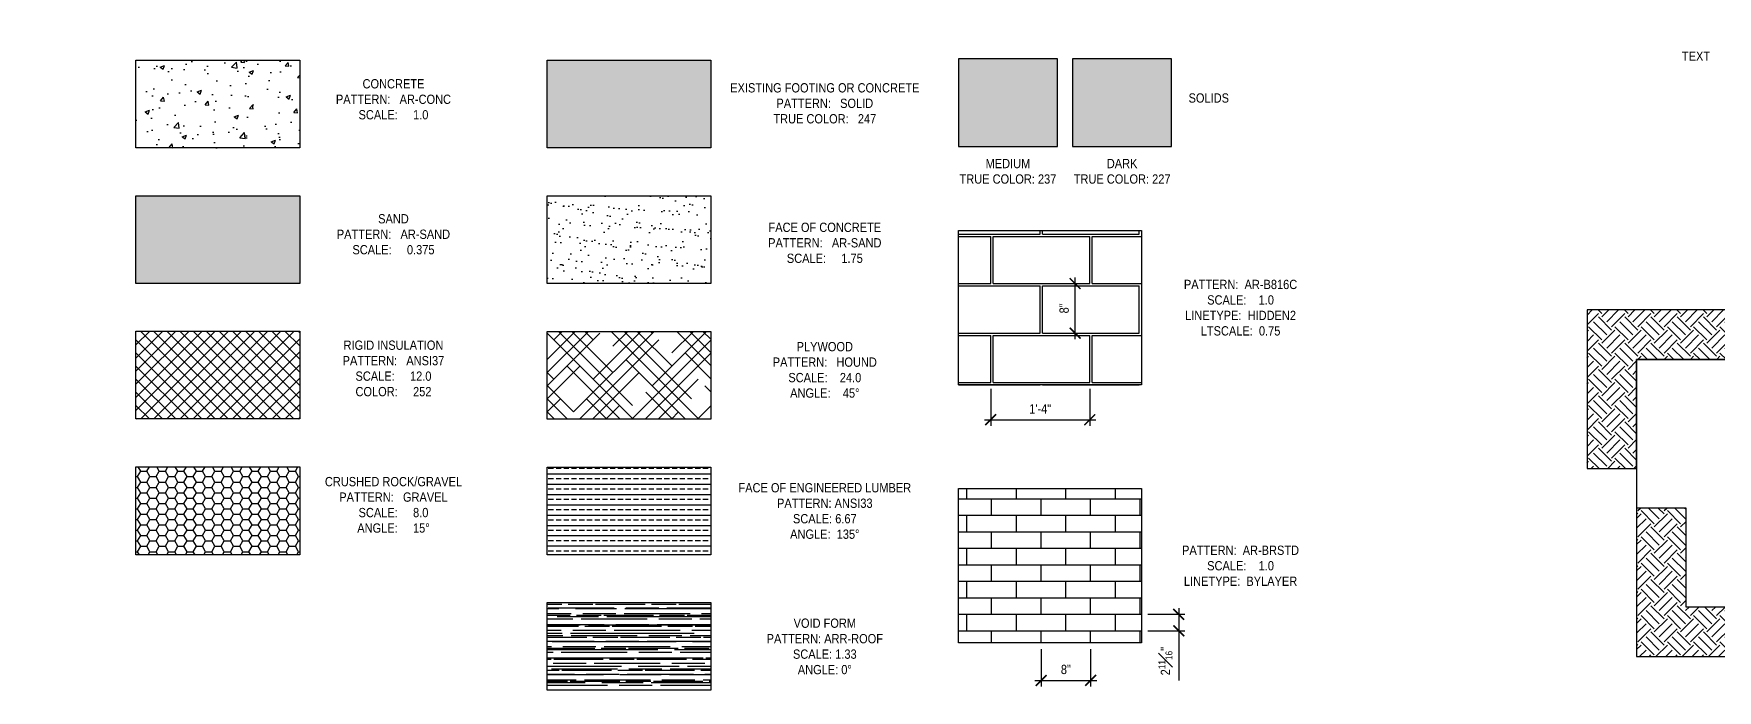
# Model space of a CAD drawing. Header units: inches. Extents: x -2661 to 42767, y -1222 to 9099.
# Drawn here: x 10214.8 to 10486.9, y 1372.1 to 1478.2 of the extents above; entities that cross this region are included whole.
import ezdxf
from ezdxf import colors
from ezdxf.entities.mleader import LeaderData, LeaderLine
from ezdxf.math import Vec2, Vec3

# ---------------------------------------------------------------- set-up
doc = ezdxf.new("R2010")
doc.units = ezdxf.units.IN
doc.header["$LTSCALE"] = 12
doc.header["$MEASUREMENT"] = 0
doc.header["$PDMODE"] = 3
doc.linetypes.add('HIDDEN2', pattern=[0.1875, 0.125, -0.0625])
doc.layers.get('0').update_dxf_attribs({"linetype": 'CONTINUOUS'})
doc.layers.get('DefPoints').update_dxf_attribs({"color": 251, "linetype": 'CONTINUOUS'})
for name, color, linetype in [('S-ANNO-DIMS', 2, 'CONTINUOUS'), ('S-ANNO-NOTE', 4, 'CONTINUOUS'), ('S-ANNO-NOTE-EXIST', 251, 'CONTINUOUS'), ('S-FNDN-WALL', 4, 'CONTINUOUS')]:
    doc.layers.add(name, color=color, linetype=linetype)
doc.layers.add('S-ANNO-NONPLOT', color=253, linetype='CONTINUOUS', plot=False, transparency=0.5)
for name, color, linetype, true_color, transparency in [('S-HATCH-SOIL', 7, 'CONTINUOUS', 0x8f8f8f, 0.8), ('S-POCHE-227', 7, 'CONTINUOUS', 0xe3e3e3, 0.8), ('S-POCHE-237', 7, 'CONTINUOUS', 0xededed, 0.8), ('S-POCHE-247', 7, 'CONTINUOUS', 0xf7f7f7, 0.8)]:
    doc.layers.add(name, color=color, linetype=linetype, true_color=true_color, transparency=transparency)
doc.layers.add('S-HATCH1', color=1, linetype='CONTINUOUS', transparency=0.5)
doc.layers.add('S-HATCH2', color=2, linetype='CONTINUOUS', transparency=0.5)
doc.styles.add('Arial', font='arial.ttf', dxfattribs={"width": 0.85})
doc.dimstyles.new('DIM-16_Se', dxfattribs={"dimscale": 16, "dimtxt": 0.09375, "dimasz": 0.109375, "dimexe": 0.0625, "dimexo": 0.0625, "dimgap": 0.0625, "dimtad": 1, "dimdec": 4, "dimzin": 11, "dimdsep": 46, "dimlunit": 4, "dimtxsty": 'Arial', "dimblk": 'ARCHTICK', "dimcen": 0.125, "dimdle": 0.0625, "dimclrd": 256, "dimclre": 256, "dimclrt": 4, "dimadec": 0, "dimazin": 0, "dimtfac": 0.75, "dimtdec": 4, "dimtmove": 0, "dimatfit": 3, "dimfxl": 1, "dimfrac": 1, "dimtolj": 1, "dimtzin": 0, "dimarcsym": 0})
pattern_1 = [(45, (5344.683, -614.145), (3e-16, 4.2426407), [3, -3]), (45, (5343.8874, -613.3495), (3e-16, 4.2426407), [3, -3]), (45, (5343.092, -612.554), (3e-16, 4.2426407), [3, -3]), (135, (5343.092, -612.0237), (-4.2426407, 9e-16), [3, -3]), (135, (5343.8874, -611.2282), (-4.2426407, 9e-16), [3, -3]), (135, (5344.683, -610.4327), (-4.2426407, 9e-16), [3, -3])]

# ---------------------------------------------------------------- blocks, each defined once
blk = doc.blocks.new('ARROW-LOOP')
at = {"color": 0}
blk.add_lwpolyline([(-1.81, 0), (0.54, 0, 1.317177), (-0.46, -0.28)], format="xyb", dxfattribs=at)
blk = doc.blocks.new('_ARCHTICK')
at = {"color": 0, "linetype": 'ByBlock', "const_width": 0.15}
blk.add_lwpolyline([(-0.5, -0.5), (0.5, 0.5)], dxfattribs=at)
blk = doc.blocks.new('*D723')
at = {"layer": 'DefPoints', "color": 0, "transparency": 16777216}
for p in [(10377.61, 1379.72), (10385.61, 1379.72), (10385.61, 1373.67)]:
    blk.add_point(p, dxfattribs=at)
at = {"layer": 'S-ANNO-DIMS', "lineweight": -2, "transparency": 16777216}
for p, q in [((10377.61, 1378.72), (10377.61, 1372.67)), ((10385.61, 1378.72), (10385.61, 1372.67)), ((10376.61, 1373.67), (10386.61, 1373.67))]:
    blk.add_line(p, q, dxfattribs=at)
at = {"layer": 'S-ANNO-DIMS', "lineweight": -2, "transparency": 16777216, "xscale": 1.75, "yscale": 1.75, "zscale": 1.75, "rotation": 180}
blk.add_blockref('_ARCHTICK', (10377.61, 1373.67), dxfattribs=at)
at = {"layer": 'S-ANNO-DIMS', "lineweight": -2, "transparency": 16777216, "xscale": 1.75, "yscale": 1.75, "zscale": 1.75}
blk.add_blockref('_ARCHTICK', (10385.61, 1373.67), dxfattribs=at)
at = {"layer": 'S-ANNO-DIMS', "color": 4, "transparency": 16777216, "insert": (10381.61, 1375.43), "char_height": 1.5, "attachment_point": 5, "style": 'Arial'}
blk.add_mtext('\\A1;8"', dxfattribs=at)
blk = doc.blocks.new('*D724')
at = {"layer": 'DefPoints', "color": 0, "transparency": 16777216}
for p in [(10393.84, 1384.35), (10393.84, 1381.68), (10399.84, 1381.68)]:
    blk.add_point(p, dxfattribs=at)
at = {"layer": 'S-ANNO-DIMS', "lineweight": -2, "transparency": 16777216}
for p, q in [((10399.84, 1385.35), (10399.84, 1381.68)), ((10394.84, 1384.35), (10400.84, 1384.35)), ((10394.84, 1381.68), (10400.84, 1381.68)), ((10399.84, 1381.68), (10399.84, 1373.63))]:
    blk.add_line(p, q, dxfattribs=at)
at = {"layer": 'S-ANNO-DIMS', "lineweight": -2, "transparency": 16777216, "xscale": 1.75, "yscale": 1.75, "zscale": 1.75}
for p, rotation in [((10399.84, 1384.35), 90), ((10399.84, 1381.68), 270)]:
    blk.add_blockref('_ARCHTICK', p, dxfattribs=dict(at, rotation=rotation))
at = {"layer": 'S-ANNO-DIMS', "color": 4, "transparency": 16777216, "insert": (10397.7, 1376.78), "char_height": 1.5, "attachment_point": 5, "rotation": 90, "style": 'Arial'}
blk.add_mtext('\\A1;2{\\H0.75x;\\S11#16;}"', dxfattribs=at)
blk = doc.blocks.new('*D725')
at = {"layer": 'DefPoints', "color": 0, "transparency": 16777216}
for p in [(10369.46, 1421.78), (10385.46, 1421.78), (10385.46, 1415.78)]:
    blk.add_point(p, dxfattribs=at)
at = {"layer": 'S-ANNO-DIMS', "lineweight": -2, "transparency": 16777216}
for p, q in [((10369.46, 1420.78), (10369.46, 1414.78)), ((10385.46, 1420.78), (10385.46, 1414.78)), ((10368.46, 1415.78), (10386.46, 1415.78))]:
    blk.add_line(p, q, dxfattribs=at)
at = {"layer": 'S-ANNO-DIMS', "lineweight": -2, "transparency": 16777216, "xscale": 1.75, "yscale": 1.75, "zscale": 1.75, "rotation": 180}
blk.add_blockref('_ARCHTICK', (10369.46, 1415.78), dxfattribs=at)
at = {"layer": 'S-ANNO-DIMS', "lineweight": -2, "transparency": 16777216, "xscale": 1.75, "yscale": 1.75, "zscale": 1.75}
blk.add_blockref('_ARCHTICK', (10385.46, 1415.78), dxfattribs=at)
at = {"layer": 'S-ANNO-DIMS', "color": 4, "transparency": 16777216, "insert": (10377.46, 1417.54), "char_height": 1.5, "attachment_point": 5, "style": 'Arial'}
blk.add_mtext('\\A1;1\'-4"', dxfattribs=at)
blk = doc.blocks.new('*D726')
at = {"layer": 'DefPoints', "color": 0, "transparency": 16777216}
for p in [(10383.1, 1437.78), (10383.1, 1437.78), (10383.1, 1429.78)]:
    blk.add_point(p, dxfattribs=at)
at = {"layer": 'S-ANNO-DIMS', "lineweight": -2, "transparency": 16777216}
blk.add_line((10383.1, 1428.78), (10383.1, 1438.78), dxfattribs=at)
at = {"layer": 'S-ANNO-DIMS', "lineweight": -2, "transparency": 16777216, "xscale": 1.75, "yscale": 1.75, "zscale": 1.75}
for p, rotation in [((10383.1, 1437.78), 90), ((10383.1, 1429.78), 270)]:
    blk.add_blockref('_ARCHTICK', p, dxfattribs=dict(at, rotation=rotation))
at = {"layer": 'S-ANNO-DIMS', "color": 4, "transparency": 16777216, "insert": (10381.33, 1433.78), "char_height": 1.5, "attachment_point": 5, "rotation": 90, "style": 'Arial'}
blk.add_mtext('\\A1;8"', dxfattribs=at)

msp = doc.modelspace()

# ---------------------------------------------------------------- hatches: boundary and pattern name
at = {"layer": 'S-HATCH-SOIL'}
h = msp.add_hatch(dxfattribs=at)
h.set_pattern_fill('EARTH', color=256, scale=12, angle=45, style=0)
h.set_pattern_definition(pattern_1)
h.paths.add_polyline_path([(10473.83783, 1425.52396), (10489.83783, 1425.52396), (10489.83783, 1433.52396), (10465.83783, 1433.52396), (10465.83783, 1407.90352), (10473.83783, 1407.90352)])
h = msp.add_hatch(dxfattribs=at)
h.set_pattern_fill('HONEY', color=256, scale=8, style=0)
h.set_pattern_definition([(0, (5420.1013, -613.84605), (1.5, 0.8660254), [1, -2]), (120, (5420.1013, -613.84605), (-1.5, 0.8660254), [1, -2]), (60, (5420.1013, -613.84605), (3e-16, 1.73205081), [-2, 1])])
h.paths.add_polyline_path([(10231.34338, 1408.15328), (10257.79526, 1408.15328), (10257.79526, 1393.97777), (10231.34338, 1393.97777)])
h = msp.add_hatch(dxfattribs=at)
h.set_pattern_fill('EARTH', color=256, scale=12, angle=45, style=0)
h.set_pattern_definition(pattern_1)
h.paths.add_polyline_path([(10481.83783, 1385.52396), (10481.83783, 1401.52396), (10473.83783, 1401.52396), (10473.83783, 1377.52396), (10499.45827, 1377.52396), (10499.45827, 1385.52396)])
at = {"layer": 'S-HATCH1', "linetype": 'HIDDEN2', "ltscale": 0.75}
h = msp.add_hatch(dxfattribs=at)
h.set_pattern_fill('AR-B816C', color=256, style=0)
h.set_pattern_definition([(0, (10393.838, 1421.408), (8, 8), [15.625, -0.375]), (0, (10385.838, 1421.783), (8, 8), [15.625, -0.375]), (90, (10393.838, 1421.408), (-8, 8), [-8.375, 7.625]), (90, (10393.463, 1421.408), (-8, 8), [-8.375, 7.625])])
h.paths.add_polyline_path([(10364.24713, 1446.36765), (10393.83783, 1446.36765), (10393.83783, 1421.40784), (10364.24713, 1421.40784)])
at = {"layer": 'S-HATCH1'}
h = msp.add_hatch(dxfattribs=at)
h.set_pattern_fill('ANSI37', color=252, scale=12, style=0)
h.set_pattern_definition([(45, (5435.4505, -569.9926), (-1.06066017, 1.06066017), []), (135, (5435.4505, -569.9926), (-1.06066017, -1.06066017), [])])
h.paths.add_polyline_path([(10231.34338, 1430.09446), (10257.79526, 1430.09446), (10257.79526, 1415.91894), (10231.34338, 1415.91894)])
h = msp.add_hatch(dxfattribs=at)
h.set_pattern_fill('HOUND', color=252, scale=24, angle=45, style=0)
h.set_pattern_definition([(45, (6000, 0), (3.1819805, 5.30330086), [24, -12]), (135, (6000, 0), (3.1819805, -5.30330086), [24, -12])])
h.paths.add_polyline_path([(10297.79526, 1430.06552), (10324.24713, 1430.06552), (10324.24713, 1415.89001), (10297.79526, 1415.89001)])
h = msp.add_hatch(dxfattribs=at)
h.set_pattern_fill('ANSI33', color=252, scale=6.666667, angle=135, style=0)
h.set_pattern_definition([(180, (5537.1324, -679.6117), (-3e-16, -1.66666667), []), (180, (5536.299, -678.7784), (-3e-16, -1.66666667), [0.83333333, -0.41666667])])
h.paths.add_polyline_path([(10297.79526, 1408.12435), (10324.24713, 1408.12435), (10324.24713, 1393.94884), (10297.79526, 1393.94884)])
at = {"layer": 'S-HATCH1', "ltscale": 0.75}
h = msp.add_hatch(dxfattribs=at)
h.set_pattern_fill('AR-BRSTD', color=256, style=0)
h.set_pattern_definition([(0, (9637.6085, 1461.6923), (0, 2.667), []), (90, (9637.6085, 1461.6923), (-4, 2.667), [2.667, -2.667])])
h.paths.add_polyline_path([(10364.24713, 1404.67667), (10393.83783, 1404.67667), (10393.83783, 1379.71686), (10364.24713, 1379.71686)])
at = {"layer": 'S-HATCH1'}
h = msp.add_hatch(dxfattribs=at)
h.set_pattern_fill('AR-RROOF', color=256, scale=1.333333, style=0)
h.set_pattern_definition([(0, (7986.8728, -3225.3574), (2.93333333, 1.33333333), [20, -2.6666667, 6.6666667, -1.3333333]), (0, (7988.6462, -3224.6907), (-1.33333333, 1.77333333), [4, -0.44, 8, -1]), (0, (7987.5395, -3224.224), (6.93333333, 0.89333333), [10.6666667, -1.8666667, 5.3333333, -1.3333333])])
h.paths.add_polyline_path([(10297.79526, 1386.24104), (10324.24713, 1386.24104), (10324.24713, 1372.06552), (10297.79526, 1372.06552)])
at = {"layer": 'S-HATCH2'}
h = msp.add_hatch(dxfattribs=at)
h.set_pattern_fill('AR-CONC', color=256, style=0)
h.set_pattern_definition([(50, (5435.4505, -591.934), (7.172602, -0.6275213), [0.75, -8.25]), (355, (5435.4505, -591.934), (-1.387513, 7.521921), [0.6, -6.6]), (100.45144, (5436.048, -591.986), (5.7850885, 6.8944), [0.637402, -7.011421]), (46.1842, (5435.4505, -589.934), (10.672413, -1.655193), [1.125, -12.375]), (96.63564, (5436.34, -590.072), (9.34662, 9.741186), [0.956103, -10.517138]), (351.18416, (5435.45, -589.934), (9.34662, 9.741186), [0.9, -9.9]), (21, (5436.4505, -590.434), (5.9690705, -4.026189), [0.75, -8.25]), (326, (5436.4505, -590.434), (2.433153, 7.2515), [0.6, -6.6]), (71.45144, (5436.948, -590.769), (8.402224, 3.2253115), [0.637402, -7.011421]), (37.5, (5435.4505, -591.9338), (0.1215986, 3.3289385), [0, -6.52, 0, -6.7, 0, -6.625]), (7.5, (5435.4505, -591.9338), (2.6306954, 3.944117), [0, -3.82, 0, -6.37, 0, -2.525]), (327.5, (5433.2205, -591.9338), (5.3382244, -0.2255487), [0, -2.5, 0, -7.8, 0, -10.35]), (317.5, (5432.2205, -591.934), (5.8318617, 1.00105), [0, -3.25, 0, -5.18, 0, -7.35])])
h.paths.add_polyline_path([(10231.34338, 1473.89001), (10257.79526, 1473.89001), (10257.79526, 1459.71449), (10231.34338, 1459.71449)])
h = msp.add_hatch(dxfattribs=at)
h.set_pattern_fill('AR-SAND', color=256, scale=0.375, angle=30, style=0)
h.set_pattern_definition([(67.5, (5435.45054, -591.9338), (-0.38173715, 0.61394312), [0, -0.57, 0, -0.6375, 0, -0.609375]), (37.5, (5435.4505, -591.9338), (0.04559946, 1.24835195), [0, -0.3075, 0, -0.51375, 0, -0.196875]), (357.5, (5435.0511, -592.16443), (1.01028616, 0.58573943), [0, -0.1875, 0, -0.675, 0, -0.88125]), (347.5, (5435.0511, -592.1644), (0.81170408, 0.84868224), [0, -0.09375, 0, -0.4425, 0, -0.50625])])
h.paths.add_polyline_path([(10231.34338, 1451.97777), (10257.79526, 1451.97777), (10257.79526, 1437.80225), (10231.34338, 1437.80225)])
h = msp.add_hatch(dxfattribs=at)
h.set_pattern_fill('AR-SAND', color=256, scale=1.75, angle=30, style=0)
h.set_pattern_definition([(67.5, (5466.6725, -591.9338), (-1.78144, 2.8650679), [0, -2.66, 0, -2.975, 0, -2.84375]), (37.5, (5466.6725, -591.934), (0.2127975, 5.8256424), [0, -1.435, 0, -2.3975, 0, -0.91875]), (357.5, (5464.8083, -593.01), (4.7146688, 2.7334507), [0, -0.875, 0, -3.15, 0, -4.1125]), (347.5, (5464.8083, -593.01), (3.7879524, 3.960517), [0, -0.4375, 0, -2.065, 0, -2.3625])])
h.paths.add_polyline_path([(10297.79526, 1451.97777), (10324.24713, 1451.97777), (10324.24713, 1437.80225), (10297.79526, 1437.80225)])
at = {"layer": 'S-POCHE-227'}
h = msp.add_hatch(color=256, dxfattribs=at)
h.dxf.hatch_style = 1
h.paths.add_polyline_path([(10382.699, 1459.92142), (10398.699, 1459.92142), (10398.699, 1474.09694), (10382.699, 1474.09694)])
at = {"layer": 'S-POCHE-237'}
h = msp.add_hatch(color=256, dxfattribs=at)
h.dxf.hatch_style = 1
h.paths.add_polyline_path([(10364.24713, 1474.09694), (10364.24713, 1459.92142), (10380.24713, 1459.92142), (10380.24713, 1474.09694)])
at = {"layer": 'S-POCHE-247'}
h = msp.add_hatch(color=256, dxfattribs=at)
h.dxf.hatch_style = 1
h.paths.add_polyline_path([(10297.79526, 1473.89001), (10324.24713, 1473.89001), (10324.24713, 1459.71449), (10297.79526, 1459.71449)])

# ---------------------------------------------------------------- linework, layer by layer
at = {"layer": 'S-ANNO-NONPLOT', "linetype": 'ByBlock'}
for points in [[(10231.34338, 1473.89001), (10257.79526, 1473.89001), (10257.79526, 1459.71449), (10231.34338, 1459.71449)], [(10297.79526, 1473.89001), (10324.24713, 1473.89001), (10324.24713, 1459.71449), (10297.79526, 1459.71449)], [(10364.24713, 1474.09694), (10364.24713, 1459.92142), (10380.24713, 1459.92142), (10380.24713, 1474.09694), (10364.24713, 1474.09694)], [(10382.699, 1459.92142), (10398.699, 1459.92142), (10398.699, 1474.09694), (10382.699, 1474.09694), (10382.699, 1459.92142)], [(10231.34338, 1451.97777), (10257.79526, 1451.97777), (10257.79526, 1437.80225), (10231.34338, 1437.80225)], [(10297.79526, 1451.97777), (10324.24713, 1451.97777), (10324.24713, 1437.80225), (10297.79526, 1437.80225)], [(10364.24713, 1446.36765), (10393.83783, 1446.36765), (10393.83783, 1421.40784), (10364.24713, 1421.40784)], [(10231.34338, 1430.09446), (10257.79526, 1430.09446), (10257.79526, 1415.91894), (10231.34338, 1415.91894)], [(10297.79526, 1430.06552), (10324.24713, 1430.06552), (10324.24713, 1415.89001), (10297.79526, 1415.89001)], [(10231.34338, 1408.15328), (10257.79526, 1408.15328), (10257.79526, 1393.97777), (10231.34338, 1393.97777)], [(10297.79526, 1408.12435), (10324.24713, 1408.12435), (10324.24713, 1393.94884), (10297.79526, 1393.94884)], [(10364.24713, 1404.67667), (10393.83783, 1404.67667), (10393.83783, 1379.71686), (10364.24713, 1379.71686)], [(10297.79526, 1386.24104), (10324.24713, 1386.24104), (10324.24713, 1372.06552), (10297.79526, 1372.06552)]]:
    msp.add_lwpolyline(points, close=True, dxfattribs=at)
for points in [[(10473.83783, 1425.52396), (10489.83783, 1425.52396), (10489.83783, 1433.52396), (10465.83783, 1433.52396), (10465.83783, 1407.90352), (10473.83783, 1407.90352), (10473.83783, 1425.52396)], [(10481.83783, 1385.52396), (10481.83783, 1401.52396), (10473.83783, 1401.52396), (10473.83783, 1377.52396), (10499.45827, 1377.52396), (10499.45827, 1385.52396), (10481.83783, 1385.52396)]]:
    msp.add_lwpolyline(points, dxfattribs=at)
at = {"layer": 'S-FNDN-WALL', "linetype": 'Continuous'}
msp.add_lwpolyline([(10473.83783, 1425.52396), (10473.83783, 1377.52396), (10521.83783, 1377.52396), (10521.83783, 1425.52396)], close=True, dxfattribs=at)

# ---------------------------------------------------------------- texts
at = {"layer": 'S-ANNO-NOTE', "char_height": 1.5, "attachment_point": 5, "style": 'Arial'}
for s, insert, width in [('TEXT', (10483.43217, 1474.53419), 11.8897153), ('CONCRETE\\PPATTERN:   AR-CONC \\PSCALE:     1.0', (10272.95215, 1467.55814), 39.230233), ('EXISTING FOOTING OR CONCRETE\\PPATTERN:   SOLID\\PTRUE COLOR:   247', (10342.65421, 1466.90572), 39.230233), ('SOLIDS', (10404.699, 1467.76507), 39.230233), ('MEDIUM \\PTRUE COLOR: 237', (10372.24713, 1455.92142), 39.230233), ('DARK\\PTRUE COLOR: 227', (10390.699, 1455.92142), 39.230233), ('SAND\\PPATTERN:   AR-SAND \\PSCALE:     0.375', (10272.95215, 1445.74936), 39.230233), ('FACE OF CONCRETE\\PPATTERN:   AR-SAND \\PSCALE:     1.75', (10342.65421, 1444.36445), 39.230233), ('PATTERN:  AR-B816C\\PSCALE:    1.0\\PLINETYPE:  HIDDEN2\\PLTSCALE:  0.75', (10409.83783, 1433.88775), 39.230233), ('RIGID INSULATION\\PPATTERN:   ANSI37 \\PSCALE:     12.0\\PCOLOR:     252', (10272.95215, 1424.07298), 39.230233), ('PLYWOOD\\PPATTERN:   HOUND \\PSCALE:    24.0\\PANGLE:    45%%D', (10342.65421, 1423.83712), 39.230233), ('CRUSHED ROCK/GRAVEL\\PPATTERN:   GRAVEL \\PSCALE:     8.0\\PANGLE:     15%%D', (10272.95215, 1402.02834), 39.230233), ('FACE OF ENGINEERED LUMBER\\PPATTERN:^IANSI33 \\PSCALE:^I6.67\\PANGLE: ^I135°', (10342.65421, 1401.03659), 39.230233), ('PATTERN:  AR-BRSTD\\PSCALE:    1.0\\PLINETYPE:  BYLAYER', (10409.83783, 1392.19676), 39.230233), ('VOID FORM\\PPATTERN:^IARR-ROOF \\PSCALE:^I1.33\\PANGLE:^I0°', (10342.65421, 1379.15328), 39.230233)]:
    msp.add_mtext(s, dxfattribs=dict(at, insert=insert, width=width))

# ---------------------------------------------------------------- dimensions: what is measured, and where the dimension line sits
at = {"layer": 'S-ANNO-DIMS'}
for base, p1, p2, angle, picture, middle in [((10383.09997, 1437.78284), (10383.09997, 1429.78284), (10383.09997, 1437.78284), 270, '*D726', (10381.33411, 1433.78284)), ((10385.46283, 1415.78284), (10369.46283, 1421.78284), (10385.46283, 1421.78284), 180, '*D725', (10377.46283, 1417.53591)), ((10399.83783, 1381.6823), (10393.83783, 1384.3493), (10393.83783, 1381.6823), 90, '*D724', (10397.69863, 1376.78207)), ((10385.60847, 1373.666), (10377.60847, 1379.71686), (10385.60847, 1379.71686), 180, '*D723', (10381.60847, 1375.43186))]:
    dim = msp.add_linear_dim(base=base, p1=p1, p2=p2, angle=angle, dimstyle='DIM-16_Se', dxfattribs=at)
    dim.commit()
    dim.dimension.update_dxf_attribs({"geometry": picture, "text_midpoint": middle})

# ---------------------------------------------------------------- leaders
at = {"layer": 'S-ANNO-NOTE'}
ml = msp.add_multileader_mtext('Standard', dxfattribs=at)
ml.set_content('TEXT', color=4, style='Arial')
ml.set_leader_properties(color=2)
ml.set_arrow_properties(name='ARROW-LOOP')
ml.build(insert=Vec2(0, 0))
ml.multileader.update_dxf_attribs({"dogleg_length": 0.36, "arrow_head_size": 2.625, "scale": 24})
ctx = ml.context
ctx.base_point, ctx.scale, ctx.char_height, ctx.arrow_head_size, ctx.landing_gap_size, ctx.plane_origin = Vec3(11376.69399, 1459.65327), 24, 2.25, 2.625, 2.16, Vec3(11434.00471, 1757.9881)
ctx.text_align_type = 2
notes = []
notes.append((ctx, [(0, (1, 1, 0), (11390.72601, 1459.65327), (-1, 0), 3, [(0, [(11407.26849, 1476.62384)], 0, [])])]))
ctx.mtext.insert, ctx.mtext.width, ctx.mtext.alignment, ctx.mtext.flow_direction = Vec3(11385.56601, 1460.77827), 48, 3, 5
ml = msp.add_multileader_mtext('Standard', dxfattribs=at)
ml.set_content('TEXT', color=4, style='Arial')
ml.set_leader_properties(color=2)
ml.build(insert=Vec2(0, 0))
ml.multileader.update_dxf_attribs({"dogleg_length": 21.88349, "arrow_head_size": 2.625, "scale": 24})
ctx = ml.context
ctx.base_point, ctx.scale, ctx.char_height, ctx.arrow_head_size, ctx.landing_gap_size, ctx.plane_origin = Vec3(11376.69399, 1435.65327), 24, 2.25, 2.625, 2.16, Vec3(11444.81333, 1875.71432)
ctx.text_align_type = 2
notes.append((ctx, [(0, (1, 1, 0), (11390.72601, 1435.65327), (-1, 0), 3, [(0, [(11407.26849, 1435.65327), (11398.7832, 1444.13856)], 0, [])])]))
ctx.mtext.insert, ctx.mtext.width, ctx.mtext.alignment, ctx.mtext.flow_direction = Vec3(11385.56601, 1436.77827), 48, 3, 5
ml = msp.add_multileader_mtext('Standard', dxfattribs=at)
ml.set_content('TEXT', color=4, style='Arial')
ml.set_leader_properties(color=2)
ml.build(insert=Vec2(0, 0))
ml.multileader.update_dxf_attribs({"dogleg_length": 0.36, "arrow_head_size": 2.625, "scale": 24})
ctx = ml.context
ctx.base_point, ctx.scale, ctx.char_height, ctx.arrow_head_size, ctx.landing_gap_size, ctx.plane_origin = Vec3(11376.69399, 1411.65327), 24, 2.25, 2.625, 2.16, Vec3(11434.00471, 1709.9881)
ctx.text_align_type = 2
notes.append((ctx, [(0, (1, 1, 0), (11390.72601, 1411.65327), (-1, 0), 3, [(1, [(11407.26849, 1428.62384), (11407.26849, 1394.68271)], 0, [])])]))
ctx.mtext.insert, ctx.mtext.width, ctx.mtext.alignment, ctx.mtext.flow_direction = Vec3(11385.56601, 1412.77827), 48, 3, 5
at = {"layer": 'S-ANNO-NOTE-EXIST'}
ml = msp.add_multileader_mtext('Standard', dxfattribs=at)
ml.set_content('{\\C256;TEXT}', color=4, style='Arial')
ml.set_leader_properties(color=256)
ml.set_arrow_properties(name='ARROW-LOOP')
ml.build(insert=Vec2(0, 0))
ml.multileader.update_dxf_attribs({"dogleg_length": 0.36, "arrow_head_size": 2.625, "scale": 24})
ctx = ml.context
ctx.base_point, ctx.scale, ctx.char_height, ctx.arrow_head_size, ctx.landing_gap_size, ctx.plane_origin = Vec3(11222.75287, 1459.65327), 24, 2.25, 2.625, 2.16, Vec3(11281.43918, 1757.9881)
ctx.text_align_type = 2
notes.append((ctx, [(0, (1, 1, 0), (11236.78488, 1459.65327), (-1, 0), 3, [(0, [(11253.32736, 1476.62384)], 0, [])])]))
ctx.mtext.insert, ctx.mtext.width, ctx.mtext.alignment, ctx.mtext.flow_direction = Vec3(11231.62488, 1460.77827), 48, 3, 5
for ctx, leaders in notes:
    for number, flags, end, landing, length, lines in leaders:
        leader = LeaderData()
        leader.index, (leader.has_last_leader_line, leader.has_dogleg_vector, leader.attachment_direction) = number, flags
        leader.last_leader_point, leader.dogleg_vector, leader.dogleg_length = Vec3(end), Vec3(landing), length
        for number, points, colour, breaks in lines:
            line = LeaderLine()
            line.index, line.vertices, line.color, line.breaks = number, Vec3.list(points), colors.encode_raw_color(colour), breaks
            leader.lines.append(line)
        ctx.leaders.append(leader)

doc.saveas('drawing.dxf')
